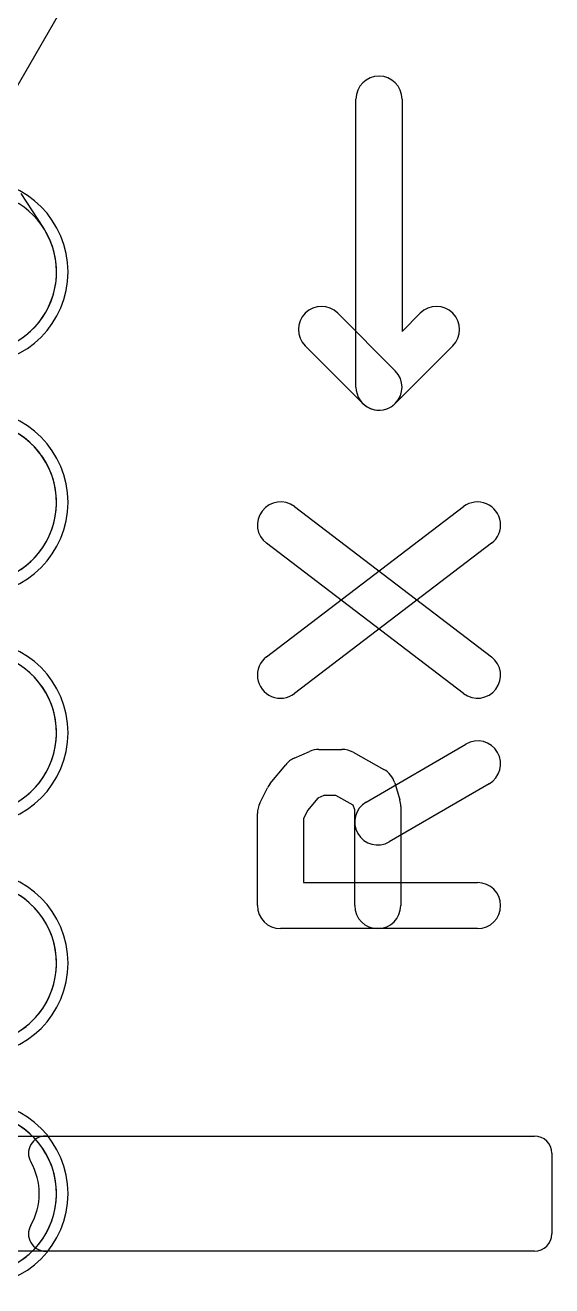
# Model space of a CAD drawing. Extents: x 0 to 57.1, y 0 to 59.8.
# Drawn here: x 50.21 to 52.5, y 48.6 to 54.07 of the extents above; entities that cross this region are included whole.
import ezdxf

# ---------------------------------------------------------------- set-up
doc = ezdxf.new("R2010")
doc.units = 0
for name, color, linetype in [('L1', 3, 'CONTINUOUS'), ('L2', 3, 'CONTINUOUS'), ('L3', 3, 'CONTINUOUS'), ('L4', 3, 'CONTINUOUS'), ('PartsSilk-A', 221, 'CONTINUOUS'), ('Silk-A', 140, 'CONTINUOUS')]:
    doc.layers.add(name, color=color, linetype=linetype)

msp = doc.modelspace()

# ---------------------------------------------------------------- linework, layer by layer
at = {"layer": 'L1'}
msp.add_line((49.97917, 53.46024), (51.53663, 56.15785), dxfattribs=at)
for centre, end in [((50, 53), 84.04266), ((50, 52), 88.06325), ((50, 51), 88.06325), ((50, 50), 88.06325), ((50, 49), 88.06325)]:
    msp.add_arc(centre, 0.35004, -56.21278, end, dxfattribs=at)
at = {"layer": 'L2'}
for centre in [(50, 53), (50, 52), (50, 51), (50, 50), (50, 49)]:
    msp.add_arc(centre, 0.40004, -90, 90, dxfattribs=at)
at = {"layer": 'L3'}
for centre in [(50, 53), (50, 52), (50, 51), (50, 50), (50, 49)]:
    msp.add_arc(centre, 0.40004, -90, 90, dxfattribs=at)
at = {"layer": 'L4'}
msp.add_line((50.29439, 53.18938), (50.19708, 53.34065), dxfattribs=at)
for centre, radius, start, end in [((50, 53), 0.35004, 159.80489, 32.18496), ((50.10511, 53.06762), 0.22506, 32.15839, 32.75236), ((50.35913, 53.22733), 0.075, -147.83994, -146.97101), ((50, 52), 0.35004, -131.51637, 101.8181), ((50, 51), 0.35004, -131.51637, 101.8181), ((50, 50), 0.35004, -131.51637, 101.8181), ((50, 49), 0.35004, -131.51637, 101.8181)]:
    msp.add_arc(centre, radius, start, end, dxfattribs=at)
at = {"layer": 'PartsSilk-A'}
for p, q in [((51.65, 52.5), (51.65, 53.75)), ((51.85, 53.75), (51.85, 52.74142)), ((51.57071, 52.82071), (51.82071, 52.57071)), ((51.85, 52.74142), (51.92929, 52.82071)), ((51.67929, 52.42929), (51.42929, 52.67929)), ((52.07071, 52.67929), (51.82071, 52.42929)), ((51.26162, 51.32954), (52.11718, 51.98139)), ((51.38282, 51.98139), (52.23838, 51.32954)), ((52.11718, 51.17046), (51.26162, 51.82231)), ((52.23838, 51.82231), (51.38282, 51.17046)), ((51.69419, 50.69942), (52.12753, 50.95127)), ((51.38161, 50.88953), (51.44828, 50.91916)), ((51.48889, 50.92778), (51.58889, 50.92778)), ((51.63746, 50.91519), (51.77079, 50.84111)), ((51.27816, 50.77999), (51.34482, 50.86147)), ((52.22803, 50.77835), (51.79469, 50.5265)), ((51.818, 50.78243), (51.84022, 50.70836)), ((51.23278, 50.69473), (51.26612, 50.7614)), ((51.48456, 50.71643), (51.44002, 50.66198)), ((51.51011, 50.72778), (51.48456, 50.71643)), ((51.56298, 50.72778), (51.51011, 50.72778)), ((51.63812, 50.68603), (51.56298, 50.72778)), ((51.44002, 50.66198), (51.42222, 50.62639)), ((51.64444, 50.66495), (51.63812, 50.68603)), ((51.64444, 50.25), (51.64444, 50.66495)), ((51.84444, 50.67963), (51.84444, 50.25)), ((51.22222, 50.25), (51.22222, 50.65)), ((51.42222, 50.62639), (51.42222, 50.35)), ((51.42222, 50.35), (52.17778, 50.35)), ((52.17778, 50.15), (51.32222, 50.15)), ((26.475, 49.25), (52.425, 49.25)), ((52.5, 49.175), (52.5, 48.825)), ((52.425, 48.75), (26.475, 48.75))]:
    msp.add_line(p, q, dxfattribs=at)
for centre, radius, start, end in [((51.75, 53.75), 0.1, 0, 180), ((51.5, 52.75), 0.1, 45, -135), ((52, 52.75), 0.1, -45, 135), ((51.75, 52.5), 0.1, -135, 45), ((51.75, 52.5), 0.1, 180, -45), ((51.32222, 51.90185), 0.1, 52.69692, -127.30373), ((52.17778, 51.90185), 0.1, -52.69692, 127.30373), ((51.32222, 51.25), 0.1, 127.30308, -52.69627), ((52.17778, 51.25), 0.1, -127.30308, 52.69627), ((52.17778, 50.86481), 0.1, -59.83512, 120.16444), ((51.42222, 50.79815), 0.1, 113.96074, 140.71289), ((51.48889, 50.82778), 0.1, 90, 113.96169), ((51.58889, 50.82778), 0.1, 60.94094, 90), ((51.72222, 50.7537), 0.1, 16.69705, 60.94284), ((51.35556, 50.71667), 0.1, 140.71382, 153.43151), ((51.32222, 50.65), 0.1, 153.42982, 180), ((51.74444, 50.61296), 0.1, 120.16488, -59.83556), ((51.74444, 50.67963), 0.1, 0, 16.69853), ((52.17778, 50.25), 0.1, -90, 90), ((51.32222, 50.25), 0.1, 180, -90), ((51.74444, 50.25), 0.1, 180, 0), ((52.425, 49.175), 0.075, 0, 90), ((52.425, 48.825), 0.075, -90, 0)]:
    msp.add_arc(centre, radius, start, end, dxfattribs=at)
at = {"layer": 'Silk-A'}
for p, q in [((51.65, 52.5), (51.65, 53.75)), ((51.85, 53.75), (51.85, 52.74142)), ((51.57071, 52.82071), (51.82071, 52.57071)), ((51.85, 52.74142), (51.92929, 52.82071)), ((51.67929, 52.42929), (51.42929, 52.67929)), ((52.07071, 52.67929), (51.82071, 52.42929)), ((51.26162, 51.32954), (52.11718, 51.98139)), ((51.38282, 51.98139), (52.23838, 51.32954)), ((52.11718, 51.17046), (51.26162, 51.82231)), ((52.23838, 51.82231), (51.38282, 51.17046)), ((51.69419, 50.69942), (52.12753, 50.95127)), ((51.38161, 50.88953), (51.44828, 50.91916)), ((51.48889, 50.92778), (51.58889, 50.92778)), ((51.63746, 50.91519), (51.77079, 50.84111)), ((51.27816, 50.77999), (51.34482, 50.86147)), ((52.22803, 50.77835), (51.79469, 50.5265)), ((51.818, 50.78243), (51.84022, 50.70836)), ((51.23278, 50.69473), (51.26612, 50.7614)), ((51.48456, 50.71643), (51.44002, 50.66198)), ((51.51011, 50.72778), (51.48456, 50.71643)), ((51.56298, 50.72778), (51.51011, 50.72778)), ((51.63812, 50.68603), (51.56298, 50.72778)), ((51.44002, 50.66198), (51.42222, 50.62639)), ((51.64444, 50.66495), (51.63812, 50.68603)), ((51.64444, 50.25), (51.64444, 50.66495)), ((51.84444, 50.67963), (51.84444, 50.25)), ((51.22222, 50.25), (51.22222, 50.65)), ((51.42222, 50.62639), (51.42222, 50.35)), ((51.42222, 50.35), (52.17778, 50.35)), ((52.17778, 50.15), (51.32222, 50.15)), ((50.30311, 49.25), (52.425, 49.25)), ((52.5, 49.175), (52.5, 48.825)), ((52.425, 48.75), (50.30311, 48.75))]:
    msp.add_line(p, q, dxfattribs=at)
for centre, radius, start, end in [((51.75, 53.75), 0.1, 0, 180), ((51.5, 52.75), 0.1, 45, -135), ((52, 52.75), 0.1, -45, 135), ((51.75, 52.5), 0.1, -135, 45), ((51.75, 52.5), 0.1, 180, -45), ((51.32222, 51.90185), 0.1, 52.69692, -127.30373), ((52.17778, 51.90185), 0.1, -52.69692, 127.30373), ((51.32222, 51.25), 0.1, 127.30308, -52.69627), ((52.17778, 51.25), 0.1, -127.30308, 52.69627), ((52.17778, 50.86481), 0.1, -59.83512, 120.16444), ((51.42222, 50.79815), 0.1, 113.96074, 140.71289), ((51.48889, 50.82778), 0.1, 90, 113.96169), ((51.58889, 50.82778), 0.1, 60.94094, 90), ((51.72222, 50.7537), 0.1, 16.69705, 60.94284), ((51.35556, 50.71667), 0.1, 140.71382, 153.43151), ((51.32222, 50.65), 0.1, 153.42982, 180), ((51.74444, 50.61296), 0.1, 120.16488, -59.83556), ((51.74444, 50.67963), 0.1, 0, 16.69853), ((52.17778, 50.25), 0.1, -90, 90), ((51.32222, 50.25), 0.1, 180, -90), ((51.74444, 50.25), 0.1, 180, 0), ((50.30311, 49.175), 0.075, 90, -149.99927), ((52.425, 49.175), 0.075, 0, 90), ((50, 49), 0.275, -29.99969, 29.99969), ((50.30311, 48.825), 0.075, 149.99927, -90), ((52.425, 48.825), 0.075, -90, 0)]:
    msp.add_arc(centre, radius, start, end, dxfattribs=at)

doc.saveas('drawing.dxf')
